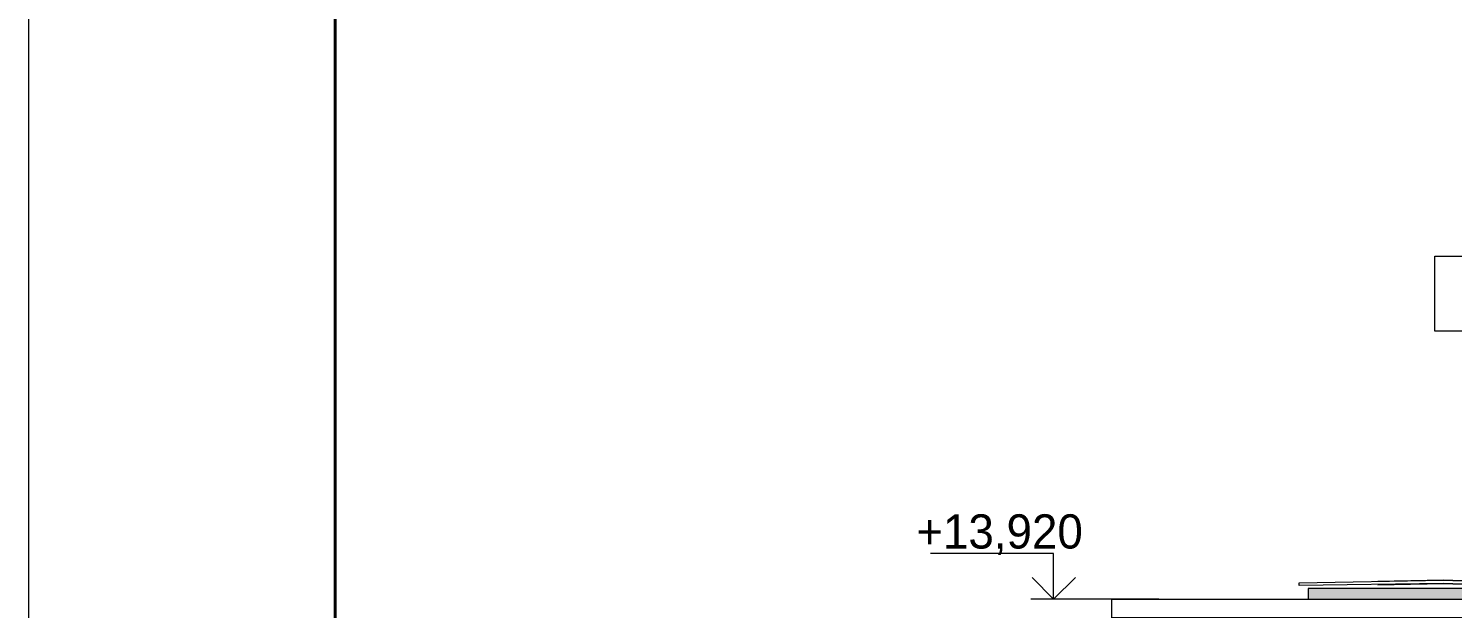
# Model space of a CAD drawing. Header units: millimetres. Extents: x -28928 to 100580, y -22867 to 36490.
# Drawn here: x -28928 to -19658, y 9090 to 12862 of the extents above; entities that cross this region are included whole.
import ezdxf

# ---------------------------------------------------------------- set-up
doc = ezdxf.new("R2010")
doc.units = ezdxf.units.MM
doc.layers.add('PDF _Геометрия', color=7, linetype='Continuous', true_color=0x8f8e8d)
doc.layers.add('PDF _Сплошная заливка', color=7, linetype='Continuous', true_color=0xffffff)
doc.layers.add('PDF _Текст', color=7, linetype='Continuous')

msp = doc.modelspace()

# ---------------------------------------------------------------- linework, layer by layer
at = {"layer": 'PDF _Геометрия', "color": 7, "lineweight": 18}
for points in [[(97077.20928457828, 36490.2744649768), (-28927.79071542314, 36490.2744649768), (-28927.79071542314, -22867.41784271618), (97077.20928457828, -22867.41784271618)], [(-22112.02148465383, 9290.659080361122), (-22255.86763849999, 9151.043695745735), (-22395.48302311538, 9290.659080361122)]]:
    msp.add_lwpolyline(points, dxfattribs=at)
at = {"layer": 'PDF _Геометрия', "color": 7, "lineweight": 40}
msp.add_lwpolyline([(96590.6708230398, 35991.04369574602), (96590.6708230398, -22368.1870734854), (-26930.86763850004, -22368.1870734854), (-26930.86763850004, 35991.04369574602)], close=True, dxfattribs=at)
at = {"layer": 'PDF _Геометрия', "color": 7, "lineweight": 9}
for points in [[(-19772.40610003842, 11380.65908036114), (-18532.79071542302, 11380.65908036114), (-18532.79071542302, 10894.12061882268), (-19772.40610003842, 10894.12061882268)], [(-19594.71379234611, 9269.50523420727), (-19717.40610003842, 9273.736003438033)], [(-19717.40610003842, 9252.5821572842), (-19594.71379234611, 9248.351388053416)]]:
    msp.add_lwpolyline(points, close=True, dxfattribs=at)
for points in [[(-21570.48302311537, 9151.043695745735), (-21769.32917696152, 9151.043695745735), (-22255.86763849999, 9151.043695745735), (-22255.86763849999, 9447.197541899579), (-23055.48302311538, 9447.197541899579)], [(-20144.71379234612, 9244.120618822653), (-19717.40610003842, 9252.5821572842), (-20656.6368692692, 9239.889849591891), (-20656.6368692692, 9256.812926514962), (-19717.40610003842, 9273.736003438033), (-20144.71379234612, 9265.274464976508)], [(-19594.71379234611, 9218.73600343804), (-20597.40610003843, 9218.73600343804), (-20597.40610003843, 9151.043695745735)], [(-22103.5599461923, 9151.043695745735), (-22403.94456157691, 9151.043695745735)], [(-21875.09840773075, 9028.35138805342), (-21875.09840773075, 9151.043695745735), (29681.05543842367, 9151.043695745735), (29681.05543842367, 9028.35138805342), (-21875.09840773075, 9028.35138805342), (-21875.09840773075, 9151.043695745735)]]:
    msp.add_lwpolyline(points, dxfattribs=at)
at = {"layer": 'PDF _Сплошная заливка', "color": 250, "lineweight": 9, "true_color": 0x383e42, "transparency": 33554559}
msp.add_solid([(-20597.40610003843, 9218.73600343804), (-20597.40610003843, 9151.043695745735), (-19594.71379234611, 9218.73600343804), (-19594.71379234611, 9151.043695745735)], dxfattribs=at)

# ---------------------------------------------------------------- texts
at = {"layer": 'PDF _Текст', "insert": (-23148.6874421943, 9570.165015013918), "char_height": 222.5634157413665, "attachment_point": 4, "style": ''}
msp.add_mtext('+13,920', dxfattribs=at)

doc.saveas('drawing.dxf')
